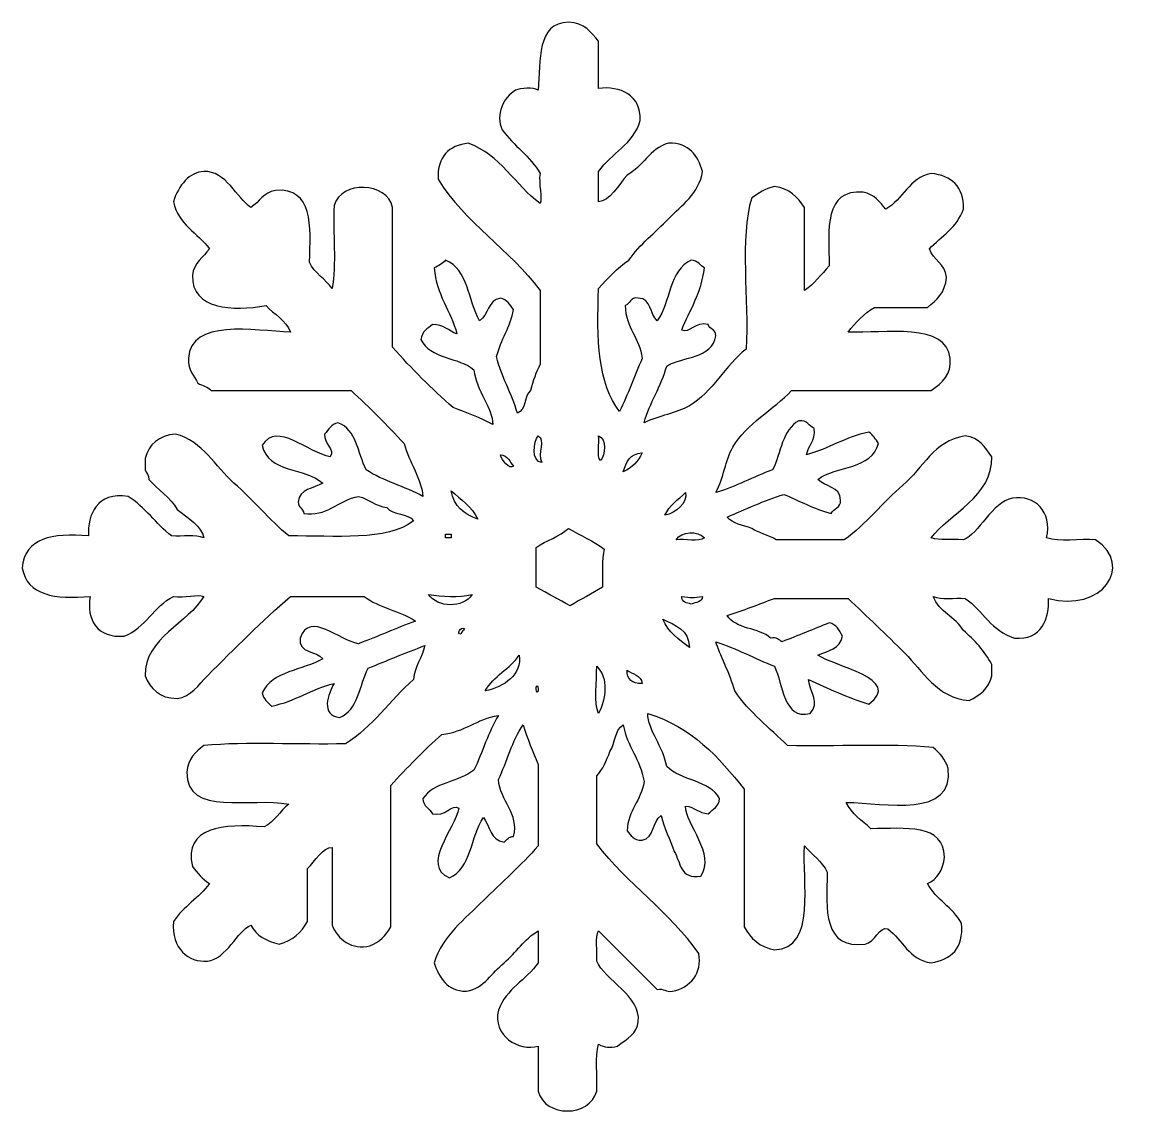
# Model space of a CAD drawing. Header units: centimetres. Extents: x -162 to 48, y -78 to 11.
# Drawn here: x 18.39 to 25.3, y -3.34 to 3.47 of the extents above; entities that cross this region are included whole.
import ezdxf

# ---------------------------------------------------------------- set-up
doc = ezdxf.new("R2010")
doc.units = ezdxf.units.CM
doc.header["$MEASUREMENT"] = 0
doc.layers.add('layer 1', color=7, linetype='Continuous')

msp = doc.modelspace()

# ---------------------------------------------------------------- linework, layer by layer
at = {"layer": 'layer 1', "color": 140}
for points, knots in [([(21.96942, 3.34858), (21.96942, 3.34858), (21.96942, 3.05546), (21.96942, 3.05546), (21.96942, 3.05546), (22.09986, 3.07122), (22.23465, 3.01472), (22.22758, 2.85613), (22.22758, 2.85613), (22.18568, 2.70603), (22.04654, 2.65362), (21.96942, 2.53939), (21.96942, 2.53939), (21.96942, 2.53939), (21.96942, 2.3518), (21.96942, 2.3518), (21.96942, 2.3518), (22.03513, 2.35271), (22.09642, 2.45909), (22.1454, 2.51611), (22.1454, 2.51611), (22.24542, 2.56845), (22.28434, 2.68197), (22.4033, 2.71537), (22.4033, 2.71537), (22.53439, 2.71771), (22.58362, 2.6376), (22.61431, 2.53939), (22.61431, 2.53939), (22.59368, 2.40259), (22.48295, 2.32891), (22.4033, 2.24607), (22.4033, 2.24607), (22.32047, 2.16), (22.22596, 2.08839), (22.15707, 1.98843), (22.15707, 1.98843), (22.08475, 1.93946), (22.02481, 1.8781), (21.96942, 1.81219), (21.96942, 1.81219), (21.95502, 1.50097), (21.9676, 1.21654), (22.0985, 1.05022), (22.0985, 1.05022), (22.15156, 1.15342), (22.19119, 1.26986), (22.23926, 1.37857), (22.23926, 1.37857), (22.22434, 1.5083), (22.13787, 1.56642), (22.13353, 1.70692), (22.13353, 1.70692), (22.16758, 1.71587), (22.16414, 1.76231), (22.21565, 1.75388), (22.21565, 1.75388), (22.29939, 1.75135), (22.28499, 1.65113), (22.33305, 1.61286), (22.33305, 1.61286), (22.41679, 1.72482), (22.40628, 1.93051), (22.54406, 1.98843), (22.54406, 1.98843), (22.5868, 1.98817), (22.59666, 1.95503), (22.62618, 1.94127), (22.62618, 1.94127), (22.60743, 1.78404), (22.53465, 1.6811), (22.48542, 1.55455), (22.48542, 1.55455), (22.53076, 1.52893), (22.56877, 1.6115), (22.64953, 1.58958), (22.64953, 1.58958), (22.65686, 1.55773), (22.6985, 1.56026), (22.69642, 1.51907), (22.69642, 1.51907), (22.67398, 1.37766), (22.49573, 1.39141), (22.39162, 1.33167), (22.39162, 1.33167), (22.35686, 1.2024), (22.28771, 1.10672), (22.25093, 0.97972), (22.25093, 0.97972), (22.34791, 1.02434), (22.44864, 1.03673), (22.53238, 1.08519), (22.53238, 1.08519), (22.67489, 1.16828), (22.75779, 1.33874), (22.88408, 1.43695), (22.88408, 1.43695), (22.90354, 1.7422), (22.84263, 2.12731), (22.9193, 2.37516), (22.9193, 2.37516), (22.96393, 2.40078), (22.99986, 2.43529), (23.06006, 2.4456), (23.06006, 2.4456), (23.15476, 2.43483), (23.20354, 2.37807), (23.24771, 2.31678), (23.24771, 2.31678), (23.24771, 2.31678), (23.24771, 1.80078), (23.24771, 1.80078), (23.24771, 1.80078), (23.30901, 1.8408), (23.3502, 1.90119), (23.40008, 1.95314), (23.40008, 1.95314), (23.39599, 2.17991), (23.36739, 2.43139), (23.61109, 2.41038), (23.61109, 2.41038), (23.68062, 2.39799), (23.71403, 2.34902), (23.75204, 2.30484), (23.75204, 2.30484), (23.85751, 2.36737), (23.89526, 2.49756), (24.03323, 2.52778), (24.03323, 2.52778), (24.15751, 2.51105), (24.23716, 2.44995), (24.23282, 2.30484), (24.23282, 2.30484), (24.1939, 2.19113), (24.09569, 2.13691), (24.02155, 2.05868), (24.02155, 2.05868), (24.04354, 1.98681), (24.12248, 1.97196), (24.12709, 1.8827), (24.12709, 1.8827), (24.12229, 1.78586), (24.06508, 1.74175), (24.00994, 1.69505), (24.00994, 1.69505), (24.00994, 1.69505), (23.68153, 1.69505), (23.68153, 1.69505), (23.68153, 1.69505), (23.614, 1.65704), (23.56367, 1.6019), (23.51723, 1.54261), (23.51723, 1.54261), (23.74309, 1.53256), (24.13026, 1.6056), (24.15063, 1.37857), (24.15063, 1.37857), (24.15958, 1.27673), (24.10211, 1.23009), (24.03323, 1.17905), (24.03323, 1.17905), (24.03323, 1.17905), (23.16553, 1.17905), (23.16553, 1.17905), (23.16553, 1.17905), (23.05662, 1.0619), (22.88635, 0.97446), (22.8019, 0.82735), (22.8019, 0.82735), (22.75545, 0.74633), (22.74631, 0.63833), (22.69642, 0.54564), (22.69642, 0.54564), (22.82434, 0.58203), (22.92644, 0.64423), (23.04812, 0.68659), (23.04812, 0.68659), (23.10125, 0.79005), (23.10858, 0.93898), (23.21243, 0.99165), (23.21243, 0.99165), (23.26438, 0.99665), (23.27444, 0.95961), (23.30603, 0.94449), (23.30603, 0.94449), (23.31887, 0.86186), (23.26899, 0.84103), (23.25932, 0.78039), (23.25932, 0.78039), (23.39846, 0.81723), (23.49965, 0.89208), (23.64631, 0.92114), (23.64631, 0.92114), (23.67167, 0.9033), (23.68912, 0.87788), (23.70514, 0.85089), (23.70514, 0.85089), (23.66622, 0.69003), (23.4449, 0.71221), (23.32983, 0.62802), (23.32983, 0.62802), (23.37102, 0.5795), (23.46871, 0.58702), (23.47059, 0.49894), (23.47059, 0.49894), (23.47351, 0.44886), (23.42752, 0.44795), (23.41176, 0.41682), (23.41176, 0.41682), (23.30194, 0.4438), (23.21677, 0.49576), (23.11863, 0.53422), (23.11863, 0.53422), (22.99299, 0.4955), (22.88155, 0.44263), (22.76693, 0.39321), (22.76693, 0.39321), (22.80034, 0.35273), (22.86533, 0.34333), (22.9193, 0.32296), (22.9193, 0.32296), (22.96373, 0.29325), (23.02665, 0.28177), (23.07173, 0.25271), (23.07173, 0.25271), (23.07173, 0.25271), (23.49387, 0.25271), (23.49387, 0.25271), (23.49387, 0.25271), (23.631, 0.35001), (23.73122, 0.48428), (23.85751, 0.5928), (23.85751, 0.5928), (23.9838, 0.69665), (24.0449, 0.86646), (24.24449, 0.8976), (24.24449, 0.8976), (24.33122, 0.88683), (24.36897, 0.82663), (24.40854, 0.76852), (24.40854, 0.76852), (24.41885, 0.52255), (24.14103, 0.41221), (24.03323, 0.26438), (24.03323, 0.26438), (24.08888, 0.24726), (24.14629, 0.25868), (24.23282, 0.25271), (24.23282, 0.25271), (24.32843, 0.28709), (24.41035, 0.48888), (24.53762, 0.51061), (24.53762, 0.51061), (24.67422, 0.53422), (24.78566, 0.4294), (24.74882, 0.26438), (24.74882, 0.26438), (24.82821, 0.23831), (24.95476, 0.25939), (25.05362, 0.25271), (25.05362, 0.25271), (25.29615, 0.08776), (25.09046, -0.20083), (24.76023, -0.11086), (24.76023, -0.11086), (24.76756, -0.23261), (24.71904, -0.37564), (24.54929, -0.35709), (24.54929, -0.35709), (24.40782, -0.31479), (24.35223, -0.18682), (24.24449, -0.11086), (24.24449, -0.11086), (24.17697, -0.10788), (24.09504, -0.11955), (24.04516, -0.09899), (24.04516, -0.09899), (24.08175, -0.19531), (24.18358, -0.22645), (24.23282, -0.31019), (24.23282, -0.31019), (24.30144, -0.37058), (24.36462, -0.43603), (24.40854, -0.52119), (24.40854, -0.52119), (24.40854, -0.52119), (24.40854, -0.59164), (24.40854, -0.59164), (24.40854, -0.59164), (24.39024, -0.67103), (24.33602, -0.71475), (24.26778, -0.74407), (24.26778, -0.74407), (24.07124, -0.73168), (23.97809, -0.56005), (23.86918, -0.45095), (23.86918, -0.45095), (23.75385, -0.33562), (23.63463, -0.22392), (23.51723, -0.11086), (23.51723, -0.11086), (23.51723, -0.11086), (23.06006, -0.11086), (23.06006, -0.11086), (23.06006, -0.11086), (22.96302, -0.14705), (22.86942, -0.18617), (22.76693, -0.21639), (22.76693, -0.21639), (22.81746, -0.30286), (22.96419, -0.29281), (23.03645, -0.35709), (23.03645, -0.35709), (23.07699, -0.34775), (23.08613, -0.37012), (23.10696, -0.3807), (23.10696, -0.3807), (23.20555, -0.34269), (23.30213, -0.30215), (23.40008, -0.26329), (23.40008, -0.26329), (23.44607, -0.27198), (23.46326, -0.30973), (23.4822, -0.34541), (23.4822, -0.34541), (23.47169, -0.42481), (23.39275, -0.43583), (23.32983, -0.46256), (23.32983, -0.46256), (23.42505, -0.53443), (23.86166, -0.60792), (23.64631, -0.76762), (23.64631, -0.76762), (23.51269, -0.72526), (23.39184, -0.67012), (23.27126, -0.61518), (23.27126, -0.61518), (23.28222, -0.70243), (23.34559, -0.75387), (23.28267, -0.826), (23.28267, -0.826), (23.11403, -0.86738), (23.11539, -0.64334), (23.06006, -0.53281), (23.06006, -0.53281), (22.93694, -0.48435), (22.82706, -0.42189), (22.69642, -0.3807), (22.69642, -0.3807), (22.71725, -0.45367), (22.78639, -0.57977), (22.81383, -0.6855), (22.81383, -0.6855), (22.90308, -0.81912), (23.03054, -0.91454), (23.14198, -1.02526), (23.14198, -1.02526), (23.43945, -1.03304), (23.76715, -1.01041), (24.04516, -1.0372), (24.04516, -1.0372), (24.08681, -1.06969), (24.11995, -1.11062), (24.13896, -1.16621), (24.13896, -1.16621), (24.17535, -1.4786), (23.74678, -1.38085), (23.50581, -1.37748), (23.50581, -1.37748), (23.53714, -1.4511), (23.60603, -1.48794), (23.65818, -1.54152), (23.65818, -1.54152), (23.87262, -1.53808), (24.11197, -1.50993), (24.11541, -1.7175), (24.11541, -1.7175), (24.10717, -1.79897), (24.07078, -1.85294), (24.00994, -1.8818), (24.00994, -1.8818), (24.06229, -1.98176), (24.16756, -2.02892), (24.22088, -2.12803), (24.22088, -2.12803), (24.23671, -2.28844), (24.15524, -2.35155), (24.03323, -2.374), (24.03323, -2.374), (23.89344, -2.35389), (23.85589, -2.23078), (23.76371, -2.16299), (23.76371, -2.16299), (23.71013, -2.14451), (23.68542, -2.24608), (23.62296, -2.25705), (23.62296, -2.25705), (23.36324, -2.28954), (23.37997, -2.0463), (23.3884, -1.81129), (23.3884, -1.81129), (23.35454, -1.74332), (23.2937, -1.70258), (23.24771, -1.64699), (23.24771, -1.64699), (23.22961, -1.86442), (23.32639, -2.28546), (23.06006, -2.29207), (23.06006, -2.29207), (22.966, -2.27677), (22.91314, -2.22001), (22.8724, -2.15112), (22.8724, -2.15112), (22.8724, -2.15112), (22.8724, -1.29529), (22.8724, -1.29529), (22.8724, -1.29529), (22.71588, -1.09622), (22.54678, -0.90928), (22.27422, -0.826), (22.27422, -0.826), (22.27539, -0.92803), (22.37106, -1.0335), (22.39162, -1.15454), (22.39162, -1.15454), (22.47906, -1.24269), (22.65796, -1.2397), (22.71997, -1.35387), (22.71997, -1.35387), (22.71608, -1.40511), (22.67742, -1.42068), (22.64953, -1.44773), (22.64953, -1.44773), (22.58933, -1.44539), (22.56689, -1.40537), (22.50877, -1.40076), (22.50877, -1.40076), (22.50877, -1.51726), (22.6987, -1.69596), (22.60263, -1.83465), (22.60263, -1.83465), (22.47381, -1.858), (22.47789, -1.74838), (22.43852, -1.68228), (22.43852, -1.68228), (22.41154, -1.60742), (22.37696, -1.54035), (22.3564, -1.45934), (22.3564, -1.45934), (22.30101, -1.49417), (22.31794, -1.601), (22.23926, -1.61177), (22.23926, -1.61177), (22.18432, -1.61586), (22.17011, -1.57953), (22.1454, -1.55339), (22.1454, -1.55339), (22.15318, -1.42437), (22.23283, -1.36736), (22.25093, -1.2484), (22.25093, -1.2484), (22.22959, -1.10926), (22.14656, -1.0324), (22.12185, -0.89644), (22.12185, -0.89644), (22.06899, -0.92576), (22.07379, -1.01268), (22.03967, -1.06074), (22.03967, -1.06074), (22.01885, -1.11821), (21.99485, -1.17218), (21.95755, -1.21317), (21.95755, -1.21317), (21.95755, -1.21317), (21.95755, -1.63532), (21.95755, -1.63532), (21.95755, -1.63532), (22.14676, -1.88381), (22.41128, -2.05752), (22.59095, -2.31562), (22.59095, -2.31562), (22.61288, -2.4351), (22.53971, -2.5298), (22.42685, -2.55017), (22.42685, -2.55017), (22.38339, -2.55841), (22.37632, -2.53006), (22.33305, -2.5383), (22.33305, -2.5383), (22.21266, -2.41635), (22.08799, -2.29849), (21.96942, -2.17467), (21.96942, -2.17467), (21.94224, -2.21404), (21.96533, -2.30375), (21.95755, -2.36232), (21.95755, -2.36232), (22.00607, -2.47973), (22.23212, -2.58221), (22.21565, -2.73763), (22.21565, -2.73763), (22.20721, -2.81677), (22.14864, -2.84284), (22.08682, -2.89026), (22.08682, -2.89026), (22.03902, -2.90284), (22.00717, -2.90077), (21.96942, -2.87858), (21.96942, -2.87858), (21.94334, -2.95409), (21.96442, -3.07694), (21.95755, -3.17145), (21.95755, -3.17145), (21.91292, -3.33303), (21.63763, -3.33556), (21.59417, -3.17145), (21.59417, -3.17145), (21.59417, -3.17145), (21.59417, -2.89026), (21.59417, -2.89026), (21.59417, -2.89026), (21.47541, -2.92801), (21.3063, -2.82319), (21.34795, -2.66738), (21.34795, -2.66738), (21.39556, -2.53512), (21.51958, -2.47927), (21.59417, -2.374), (21.59417, -2.374), (21.59417, -2.374), (21.59417, -2.17467), (21.59417, -2.17467), (21.59417, -2.17467), (21.50927, -2.22662), (21.45549, -2.30991), (21.38297, -2.374), (21.38297, -2.374), (21.30559, -2.43374), (21.2644, -2.52915), (21.14862, -2.55017), (21.14862, -2.55017), (21.02667, -2.54699), (20.98114, -2.46734), (20.94909, -2.374), (20.94909, -2.374), (20.99969, -2.2058), (21.142, -2.09916), (21.25415, -1.98708), (21.25415, -1.98708), (21.36741, -1.87376), (21.48935, -1.769), (21.59417, -1.64699), (21.59417, -1.64699), (21.59417, -1.64699), (21.59417, -1.14293), (21.59417, -1.14293), (21.59417, -1.14293), (21.5633, -1.06003), (21.526, -0.98433), (21.50031, -0.89644), (21.50031, -0.89644), (21.43331, -0.99393), (21.4001, -1.12483), (21.34795, -1.23646), (21.34795, -1.23646), (21.35755, -1.36989), (21.47839, -1.44701), (21.44155, -1.58842), (21.44155, -1.58842), (21.41177, -1.58978), (21.40055, -1.61015), (21.38297, -1.62364), (21.38297, -1.62364), (21.29716, -1.61566), (21.29625, -1.52277), (21.25415, -1.47127), (21.25415, -1.47127), (21.17424, -1.58706), (21.18092, -1.78885), (21.04289, -1.84632), (21.04289, -1.84632), (20.86282, -1.7692), (21.07837, -1.54126), (21.10172, -1.41244), (21.10172, -1.41244), (21.05618, -1.38708), (21.01817, -1.46965), (20.93742, -1.44773), (20.93742, -1.44773), (20.9212, -1.41335), (20.88001, -1.40329), (20.87884, -1.35387), (20.87884, -1.35387), (20.94312, -1.2541), (21.10263, -1.2495), (21.19532, -1.17815), (21.19532, -1.17815), (21.24864, -1.06716), (21.28503, -0.93925), (21.34795, -0.83787), (21.34795, -0.83787), (21.2127, -0.85914), (21.13882, -0.94178), (20.99599, -0.95527), (20.99599, -0.95527), (20.88527, -1.05568), (20.78018, -1.16187), (20.67932, -1.27194), (20.67932, -1.27194), (20.67841, -1.56027), (20.68088, -1.90081), (20.67932, -2.15112), (20.67932, -2.15112), (20.65, -2.20399), (20.60836, -2.24427), (20.5505, -2.26872), (20.5505, -2.26872), (20.43971, -2.29668), (20.34799, -2.22708), (20.31595, -2.13971), (20.31595, -2.13971), (20.31595, -2.13971), (20.31595, -1.65867), (20.31595, -1.65867), (20.31595, -1.65867), (20.26146, -1.65134), (20.2084, -1.74656), (20.16332, -1.78775), (20.16332, -1.78775), (20.16332, -1.78775), (20.16332, -2.11635), (20.16332, -2.11635), (20.16332, -2.11635), (20.12485, -2.18317), (20.07335, -2.23694), (19.98753, -2.25705), (19.98753, -2.25705), (19.9084, -2.23856), (19.84314, -2.20606), (19.81156, -2.13971), (19.81156, -2.13971), (19.72626, -2.17603), (19.66191, -2.35), (19.54178, -2.36232), (19.54178, -2.36232), (19.42691, -2.37445), (19.31683, -2.28844), (19.33084, -2.11635), (19.33084, -2.11635), (19.39142, -2.02438), (19.48982, -1.97008), (19.55372, -1.8818), (19.55372, -1.8818), (19.51136, -1.85365), (19.4786, -1.8159), (19.44818, -1.77607), (19.44818, -1.77607), (19.39078, -1.52868), (19.64433, -1.50786), (19.89374, -1.52985), (19.89374, -1.52985), (19.95984, -1.49826), (19.99006, -1.43073), (20.04611, -1.38909), (20.04611, -1.38909), (19.81545, -1.34219), (19.41114, -1.4692), (19.41296, -1.18982), (19.41296, -1.18982), (19.42003, -1.10699), (19.4679, -1.06489), (19.51843, -1.02526), (19.51843, -1.02526), (19.78872, -0.99873), (20.10812, -1.02137), (20.39787, -1.01384), (20.39787, -1.01384), (20.56853, -0.91064), (20.6729, -0.74128), (20.82027, -0.61518), (20.82027, -0.61518), (20.82779, -0.52872), (20.87495, -0.48228), (20.89052, -0.40424), (20.89052, -0.40424), (20.7713, -0.44906), (20.65506, -0.49694), (20.53882, -0.54474), (20.53882, -0.54474), (20.4855, -0.65183), (20.47772, -0.8042), (20.36284, -0.84954), (20.36284, -0.84954), (20.24155, -0.83949), (20.29032, -0.70308), (20.32762, -0.63854), (20.32762, -0.63854), (20.18686, -0.67382), (20.08801, -0.75069), (19.94064, -0.77949), (19.94064, -0.77949), (19.91618, -0.75685), (19.88849, -0.73765), (19.88206, -0.69711), (19.88206, -0.69711), (19.94271, -0.56212), (20.13426, -0.55823), (20.25737, -0.48617), (20.25737, -0.48617), (20.21982, -0.43376), (20.10585, -0.45776), (20.11636, -0.35709), (20.11636, -0.35709), (20.17863, -0.18662), (20.36103, -0.37473), (20.47999, -0.39231), (20.47999, -0.39231), (20.59895, -0.34723), (20.71272, -0.29689), (20.83195, -0.25162), (20.83195, -0.25162), (20.73997, -0.18753), (20.60193, -0.16878), (20.51521, -0.09899), (20.51521, -0.09899), (20.51521, -0.09899), (20.05778, -0.09899), (20.05778, -0.09899), (20.05778, -0.09899), (19.87772, -0.25343), (19.71315, -0.42046), (19.54178, -0.59164), (19.54178, -0.59164), (19.48736, -0.64612), (19.44157, -0.72254), (19.35413, -0.7324), (19.35413, -0.7324), (19.24133, -0.73194), (19.18918, -0.67084), (19.15486, -0.59164), (19.15486, -0.59164), (19.15006, -0.35572), (19.42691, -0.26329), (19.51843, -0.09899), (19.51843, -0.09899), (19.48502, -0.0818), (19.39694, -0.1104), (19.33084, -0.09899), (19.33084, -0.09899), (19.20792, -0.16009), (19.15921, -0.29508), (19.02578, -0.34541), (19.02578, -0.34541), (18.86031, -0.35981), (18.78662, -0.24202), (18.81478, -0.09899), (18.81478, -0.09899), (18.59696, -0.11754), (18.42215, -0.09302), (18.39263, 0.0768), (18.39263, 0.0768), (18.40658, 0.26601), (18.58048, 0.29552), (18.8031, 0.27632), (18.8031, 0.27632), (18.79765, 0.4104), (18.85622, 0.55089), (19.04933, 0.52229), (19.04933, 0.52229), (19.15506, 0.45619), (19.22232, 0.35137), (19.31917, 0.27632), (19.31917, 0.27632), (19.38643, 0.27308), (19.46855, 0.28501), (19.51843, 0.26438), (19.51843, 0.26438), (19.5148, 0.32919), (19.41478, 0.39392), (19.35413, 0.44036), (19.35413, 0.44036), (19.31138, 0.51885), (19.23354, 0.56186), (19.17821, 0.62802), (19.17821, 0.62802), (19.18022, 0.65708), (19.15986, 0.66415), (19.15486, 0.68659), (19.15486, 0.68659), (19.15486, 0.68659), (19.15486, 0.7571), (19.15486, 0.7571), (19.15486, 0.7571), (19.17867, 0.84655), (19.23951, 0.8987), (19.34271, 0.90947), (19.34271, 0.90947), (19.51707, 0.86121), (19.58868, 0.70994), (19.70608, 0.60467), (19.70608, 0.60467), (19.82621, 0.50192), (19.92598, 0.37861), (20.04611, 0.27632), (20.04611, 0.27632), (20.33151, 0.27995), (20.65824, 0.24266), (20.82027, 0.36992), (20.82027, 0.36992), (20.78914, 0.4209), (20.68911, 0.40333), (20.65597, 0.4523), (20.65597, 0.4523), (20.58273, 0.46099), (20.5457, 0.50607), (20.47999, 0.52229), (20.47999, 0.52229), (20.35778, 0.49965), (20.27359, 0.39074), (20.13997, 0.41682), (20.13997, 0.41682), (20.13517, 0.4475), (20.10494, 0.4523), (20.10468, 0.48707), (20.10468, 0.48707), (20.11182, 0.5699), (20.20152, 0.57035), (20.25737, 0.60467), (20.25737, 0.60467), (20.15073, 0.70125), (19.91501, 0.66875), (19.88206, 0.83922), (19.88206, 0.83922), (19.97197, 0.99275), (20.17013, 0.78888), (20.30401, 0.76852), (20.30401, 0.76852), (20.33832, 0.81522), (20.2601, 0.84908), (20.26898, 0.90947), (20.26898, 0.90947), (20.29259, 0.93671), (20.3116, 0.9683), (20.35091, 0.97972), (20.35091, 0.97972), (20.46715, 0.93969), (20.47473, 0.7907), (20.52689, 0.68659), (20.52689, 0.68659), (20.62989, 0.61751), (20.76831, 0.58384), (20.87884, 0.52229), (20.87884, 0.52229), (20.87359, 0.61978), (20.79303, 0.74062), (20.7617, 0.85089), (20.7617, 0.85089), (20.65688, 0.96506), (20.54751, 1.07448), (20.43309, 1.17905), (20.43309, 1.17905), (20.43309, 1.17905), (19.56539, 1.17905), (19.56539, 1.17905), (19.56539, 1.17905), (19.54639, 1.20331), (19.50909, 1.20856), (19.48321, 1.22594), (19.48321, 1.22594), (19.45875, 1.27193), (19.41938, 1.30261), (19.42464, 1.37857), (19.42464, 1.37857), (19.4354, 1.62707), (19.82946, 1.5504), (20.05778, 1.54261), (20.05778, 1.54261), (20.02717, 1.61747), (19.9564, 1.65204), (19.90541, 1.70692), (19.90541, 1.70692), (19.69947, 1.67053), (19.4441, 1.6822), (19.44818, 1.89438), (19.44818, 1.89438), (19.45804, 1.97423), (19.51616, 2.00601), (19.55372, 2.05868), (19.55372, 2.05868), (19.48275, 2.1598), (19.35919, 2.20787), (19.33084, 2.3518), (19.33084, 2.3518), (19.36308, 2.45546), (19.4308, 2.53531), (19.51843, 2.53939), (19.51843, 2.53939), (19.65646, 2.54608), (19.72438, 2.37217), (19.81156, 2.31678), (19.81156, 2.31678), (19.86487, 2.34927), (19.88959, 2.41057), (19.96399, 2.42225), (19.96399, 2.42225), (20.19873, 2.43807), (20.18297, 2.20326), (20.17519, 1.97676), (20.17519, 1.97676), (20.20652, 1.90651), (20.27359, 1.87167), (20.31595, 1.81219), (20.31595, 1.81219), (20.34312, 1.96093), (20.31984, 2.16026), (20.32762, 2.32845), (20.32762, 2.32845), (20.37316, 2.48608), (20.65525, 2.47466), (20.69119, 2.31678), (20.69119, 2.31678), (20.69119, 2.31678), (20.69119, 1.44882), (20.69119, 1.44882), (20.69119, 1.44882), (20.80723, 1.31448), (20.93398, 1.19137), (21.0665, 1.07332), (21.0665, 1.07332), (21.15231, 1.04218), (21.2358, 1.00858), (21.31273, 0.96804), (21.31273, 0.96804), (21.3111, 1.07332), (21.20998, 1.17723), (21.19532, 1.30806), (21.19532, 1.30806), (21.10308, 1.38772), (20.91932, 1.37604), (20.86697, 1.49572), (20.86697, 1.49572), (20.87061, 1.54677), (20.90952, 1.56279), (20.93742, 1.58958), (20.93742, 1.58958), (21.00903, 1.59068), (21.03698, 1.54839), (21.08985, 1.531), (21.08985, 1.531), (21.05255, 1.6774), (20.96122, 1.76964), (20.94909, 1.94127), (20.94909, 1.94127), (20.97562, 1.95405), (21.00079, 1.96806), (21.0196, 1.98843), (21.0196, 1.98843), (21.16029, 1.93368), (21.15893, 1.73695), (21.23054, 1.61286), (21.23054, 1.61286), (21.28503, 1.6486), (21.28321, 1.74032), (21.35962, 1.75388), (21.35962, 1.75388), (21.40263, 1.74584), (21.41794, 1.71035), (21.44155, 1.68337), (21.44155, 1.68337), (21.42118, 1.57102), (21.36235, 1.49688), (21.33601, 1.39025), (21.33601, 1.39025), (21.36669, 1.26071), (21.43007, 1.16348), (21.46509, 1.03855), (21.46509, 1.03855), (21.5214, 1.05639), (21.50466, 1.1472), (21.54728, 1.17905), (21.54728, 1.17905), (21.55895, 1.24151), (21.58315, 1.29185), (21.60585, 1.34335), (21.60585, 1.34335), (21.60585, 1.34335), (21.60585, 1.80078), (21.60585, 1.80078), (21.60585, 1.80078), (21.41794, 2.05453), (21.14129, 2.21954), (20.97264, 2.4925), (20.97264, 2.4925), (20.9681, 2.6339), (21.03945, 2.69935), (21.16029, 2.71537), (21.16029, 2.71537), (21.36008, 2.64149), (21.44933, 2.45702), (21.60585, 2.34013), (21.60585, 2.34013), (21.62297, 2.37327), (21.59463, 2.46136), (21.60585, 2.52778), (21.60585, 2.52778), (21.54339, 2.63345), (21.44246, 2.70052), (21.3713, 2.7973), (21.3713, 2.7973), (21.32713, 2.89388), (21.37882, 2.99981), (21.45342, 3.04352), (21.45342, 3.04352), (21.48637, 3.05591), (21.56304, 3.06642), (21.59417, 3.04352), (21.59417, 3.04352), (21.61039, 3.23047), (21.58367, 3.46093), (21.78183, 3.46593), (21.78183, 3.46593), (21.88224, 3.46456), (21.92142, 3.4021), (21.96942, 3.34858)], [0, 0, 0, 0, 0.0038911, 0.0038911, 0.0038911, 0.0038911, 0.0077821, 0.0077821, 0.0077821, 0.0077821, 0.0116732, 0.0116732, 0.0116732, 0.0116732, 0.0155642, 0.0155642, 0.0155642, 0.0155642, 0.0194553, 0.0194553, 0.0194553, 0.0194553, 0.0233463, 0.0233463, 0.0233463, 0.0233463, 0.0272374, 0.0272374, 0.0272374, 0.0272374, 0.0311284, 0.0311284, 0.0311284, 0.0311284, 0.0350195, 0.0350195, 0.0350195, 0.0350195, 0.0389105, 0.0389105, 0.0389105, 0.0389105, 0.0428016, 0.0428016, 0.0428016, 0.0428016, 0.0466926, 0.0466926, 0.0466926, 0.0466926, 0.0505837, 0.0505837, 0.0505837, 0.0505837, 0.0544747, 0.0544747, 0.0544747, 0.0544747, 0.0583658, 0.0583658, 0.0583658, 0.0583658, 0.0622568, 0.0622568, 0.0622568, 0.0622568, 0.0661479, 0.0661479, 0.0661479, 0.0661479, 0.0700389, 0.0700389, 0.0700389, 0.0700389, 0.07393, 0.07393, 0.07393, 0.07393, 0.077821, 0.077821, 0.077821, 0.077821, 0.0817121, 0.0817121, 0.0817121, 0.0817121, 0.0856031, 0.0856031, 0.0856031, 0.0856031, 0.0894942, 0.0894942, 0.0894942, 0.0894942, 0.0933852, 0.0933852, 0.0933852, 0.0933852, 0.0972763, 0.0972763, 0.0972763, 0.0972763, 0.1011673, 0.1011673, 0.1011673, 0.1011673, 0.1050584, 0.1050584, 0.1050584, 0.1050584, 0.1089494, 0.1089494, 0.1089494, 0.1089494, 0.1128405, 0.1128405, 0.1128405, 0.1128405, 0.1167315, 0.1167315, 0.1167315, 0.1167315, 0.1206226, 0.1206226, 0.1206226, 0.1206226, 0.1245136, 0.1245136, 0.1245136, 0.1245136, 0.1284047, 0.1284047, 0.1284047, 0.1284047, 0.1322957, 0.1322957, 0.1322957, 0.1322957, 0.1361868, 0.1361868, 0.1361868, 0.1361868, 0.1400778, 0.1400778, 0.1400778, 0.1400778, 0.1439689, 0.1439689, 0.1439689, 0.1439689, 0.1478599, 0.1478599, 0.1478599, 0.1478599, 0.151751, 0.151751, 0.151751, 0.151751, 0.155642, 0.155642, 0.155642, 0.155642, 0.1595331, 0.1595331, 0.1595331, 0.1595331, 0.1634241, 0.1634241, 0.1634241, 0.1634241, 0.1673152, 0.1673152, 0.1673152, 0.1673152, 0.1712062, 0.1712062, 0.1712062, 0.1712062, 0.1750973, 0.1750973, 0.1750973, 0.1750973, 0.1789883, 0.1789883, 0.1789883, 0.1789883, 0.1828794, 0.1828794, 0.1828794, 0.1828794, 0.1867704, 0.1867704, 0.1867704, 0.1867704, 0.1906615, 0.1906615, 0.1906615, 0.1906615, 0.1945525, 0.1945525, 0.1945525, 0.1945525, 0.1984436, 0.1984436, 0.1984436, 0.1984436, 0.2023346, 0.2023346, 0.2023346, 0.2023346, 0.2062257, 0.2062257, 0.2062257, 0.2062257, 0.2101167, 0.2101167, 0.2101167, 0.2101167, 0.2140078, 0.2140078, 0.2140078, 0.2140078, 0.2178988, 0.2178988, 0.2178988, 0.2178988, 0.2217899, 0.2217899, 0.2217899, 0.2217899, 0.2256809, 0.2256809, 0.2256809, 0.2256809, 0.229572, 0.229572, 0.229572, 0.229572, 0.233463, 0.233463, 0.233463, 0.233463, 0.2373541, 0.2373541, 0.2373541, 0.2373541, 0.2412451, 0.2412451, 0.2412451, 0.2412451, 0.2451362, 0.2451362, 0.2451362, 0.2451362, 0.2490272, 0.2490272, 0.2490272, 0.2490272, 0.2529183, 0.2529183, 0.2529183, 0.2529183, 0.2568093, 0.2568093, 0.2568093, 0.2568093, 0.2607004, 0.2607004, 0.2607004, 0.2607004, 0.2645914, 0.2645914, 0.2645914, 0.2645914, 0.2684825, 0.2684825, 0.2684825, 0.2684825, 0.2723735, 0.2723735, 0.2723735, 0.2723735, 0.2762646, 0.2762646, 0.2762646, 0.2762646, 0.2801556, 0.2801556, 0.2801556, 0.2801556, 0.2840467, 0.2840467, 0.2840467, 0.2840467, 0.2879377, 0.2879377, 0.2879377, 0.2879377, 0.2918288, 0.2918288, 0.2918288, 0.2918288, 0.2957198, 0.2957198, 0.2957198, 0.2957198, 0.2996109, 0.2996109, 0.2996109, 0.2996109, 0.3035019, 0.3035019, 0.3035019, 0.3035019, 0.307393, 0.307393, 0.307393, 0.307393, 0.311284, 0.311284, 0.311284, 0.311284, 0.3151751, 0.3151751, 0.3151751, 0.3151751, 0.3190661, 0.3190661, 0.3190661, 0.3190661, 0.3229572, 0.3229572, 0.3229572, 0.3229572, 0.3268482, 0.3268482, 0.3268482, 0.3268482, 0.3307393, 0.3307393, 0.3307393, 0.3307393, 0.3346304, 0.3346304, 0.3346304, 0.3346304, 0.3385214, 0.3385214, 0.3385214, 0.3385214, 0.3424125, 0.3424125, 0.3424125, 0.3424125, 0.3463035, 0.3463035, 0.3463035, 0.3463035, 0.3501946, 0.3501946, 0.3501946, 0.3501946, 0.3540856, 0.3540856, 0.3540856, 0.3540856, 0.3579767, 0.3579767, 0.3579767, 0.3579767, 0.3618677, 0.3618677, 0.3618677, 0.3618677, 0.3657588, 0.3657588, 0.3657588, 0.3657588, 0.3696498, 0.3696498, 0.3696498, 0.3696498, 0.3735409, 0.3735409, 0.3735409, 0.3735409, 0.3774319, 0.3774319, 0.3774319, 0.3774319, 0.381323, 0.381323, 0.381323, 0.381323, 0.385214, 0.385214, 0.385214, 0.385214, 0.3891051, 0.3891051, 0.3891051, 0.3891051, 0.3929961, 0.3929961, 0.3929961, 0.3929961, 0.3968872, 0.3968872, 0.3968872, 0.3968872, 0.4007782, 0.4007782, 0.4007782, 0.4007782, 0.4046693, 0.4046693, 0.4046693, 0.4046693, 0.4085603, 0.4085603, 0.4085603, 0.4085603, 0.4124514, 0.4124514, 0.4124514, 0.4124514, 0.4163424, 0.4163424, 0.4163424, 0.4163424, 0.4202335, 0.4202335, 0.4202335, 0.4202335, 0.4241245, 0.4241245, 0.4241245, 0.4241245, 0.4280156, 0.4280156, 0.4280156, 0.4280156, 0.4319066, 0.4319066, 0.4319066, 0.4319066, 0.4357977, 0.4357977, 0.4357977, 0.4357977, 0.4396887, 0.4396887, 0.4396887, 0.4396887, 0.4435798, 0.4435798, 0.4435798, 0.4435798, 0.4474708, 0.4474708, 0.4474708, 0.4474708, 0.4513619, 0.4513619, 0.4513619, 0.4513619, 0.4552529, 0.4552529, 0.4552529, 0.4552529, 0.459144, 0.459144, 0.459144, 0.459144, 0.463035, 0.463035, 0.463035, 0.463035, 0.4669261, 0.4669261, 0.4669261, 0.4669261, 0.4708171, 0.4708171, 0.4708171, 0.4708171, 0.4747082, 0.4747082, 0.4747082, 0.4747082, 0.4785992, 0.4785992, 0.4785992, 0.4785992, 0.4824903, 0.4824903, 0.4824903, 0.4824903, 0.4863813, 0.4863813, 0.4863813, 0.4863813, 0.4902724, 0.4902724, 0.4902724, 0.4902724, 0.4941634, 0.4941634, 0.4941634, 0.4941634, 0.4980545, 0.4980545, 0.4980545, 0.4980545, 0.5019455, 0.5019455, 0.5019455, 0.5019455, 0.5058366, 0.5058366, 0.5058366, 0.5058366, 0.5097276, 0.5097276, 0.5097276, 0.5097276, 0.5136187, 0.5136187, 0.5136187, 0.5136187, 0.5175097, 0.5175097, 0.5175097, 0.5175097, 0.5214008, 0.5214008, 0.5214008, 0.5214008, 0.5252918, 0.5252918, 0.5252918, 0.5252918, 0.5291829, 0.5291829, 0.5291829, 0.5291829, 0.5330739, 0.5330739, 0.5330739, 0.5330739, 0.536965, 0.536965, 0.536965, 0.536965, 0.540856, 0.540856, 0.540856, 0.540856, 0.5447471, 0.5447471, 0.5447471, 0.5447471, 0.5486381, 0.5486381, 0.5486381, 0.5486381, 0.5525292, 0.5525292, 0.5525292, 0.5525292, 0.5564202, 0.5564202, 0.5564202, 0.5564202, 0.5603113, 0.5603113, 0.5603113, 0.5603113, 0.5642023, 0.5642023, 0.5642023, 0.5642023, 0.5680934, 0.5680934, 0.5680934, 0.5680934, 0.5719844, 0.5719844, 0.5719844, 0.5719844, 0.5758755, 0.5758755, 0.5758755, 0.5758755, 0.5797665, 0.5797665, 0.5797665, 0.5797665, 0.5836576, 0.5836576, 0.5836576, 0.5836576, 0.5875486, 0.5875486, 0.5875486, 0.5875486, 0.5914397, 0.5914397, 0.5914397, 0.5914397, 0.5953307, 0.5953307, 0.5953307, 0.5953307, 0.5992218, 0.5992218, 0.5992218, 0.5992218, 0.6031128, 0.6031128, 0.6031128, 0.6031128, 0.6070039, 0.6070039, 0.6070039, 0.6070039, 0.6108949, 0.6108949, 0.6108949, 0.6108949, 0.614786, 0.614786, 0.614786, 0.614786, 0.618677, 0.618677, 0.618677, 0.618677, 0.6225681, 0.6225681, 0.6225681, 0.6225681, 0.6264591, 0.6264591, 0.6264591, 0.6264591, 0.6303502, 0.6303502, 0.6303502, 0.6303502, 0.6342412, 0.6342412, 0.6342412, 0.6342412, 0.6381323, 0.6381323, 0.6381323, 0.6381323, 0.6420233, 0.6420233, 0.6420233, 0.6420233, 0.6459144, 0.6459144, 0.6459144, 0.6459144, 0.6498054, 0.6498054, 0.6498054, 0.6498054, 0.6536965, 0.6536965, 0.6536965, 0.6536965, 0.6575875, 0.6575875, 0.6575875, 0.6575875, 0.6614786, 0.6614786, 0.6614786, 0.6614786, 0.6653696, 0.6653696, 0.6653696, 0.6653696, 0.6692607, 0.6692607, 0.6692607, 0.6692607, 0.6731518, 0.6731518, 0.6731518, 0.6731518, 0.6770428, 0.6770428, 0.6770428, 0.6770428, 0.6809339, 0.6809339, 0.6809339, 0.6809339, 0.6848249, 0.6848249, 0.6848249, 0.6848249, 0.688716, 0.688716, 0.688716, 0.688716, 0.692607, 0.692607, 0.692607, 0.692607, 0.6964981, 0.6964981, 0.6964981, 0.6964981, 0.7003891, 0.7003891, 0.7003891, 0.7003891, 0.7042802, 0.7042802, 0.7042802, 0.7042802, 0.7081712, 0.7081712, 0.7081712, 0.7081712, 0.7120623, 0.7120623, 0.7120623, 0.7120623, 0.7159533, 0.7159533, 0.7159533, 0.7159533, 0.7198444, 0.7198444, 0.7198444, 0.7198444, 0.7237354, 0.7237354, 0.7237354, 0.7237354, 0.7276265, 0.7276265, 0.7276265, 0.7276265, 0.7315175, 0.7315175, 0.7315175, 0.7315175, 0.7354086, 0.7354086, 0.7354086, 0.7354086, 0.7392996, 0.7392996, 0.7392996, 0.7392996, 0.7431907, 0.7431907, 0.7431907, 0.7431907, 0.7470817, 0.7470817, 0.7470817, 0.7470817, 0.7509728, 0.7509728, 0.7509728, 0.7509728, 0.7548638, 0.7548638, 0.7548638, 0.7548638, 0.7587549, 0.7587549, 0.7587549, 0.7587549, 0.7626459, 0.7626459, 0.7626459, 0.7626459, 0.766537, 0.766537, 0.766537, 0.766537, 0.770428, 0.770428, 0.770428, 0.770428, 0.7743191, 0.7743191, 0.7743191, 0.7743191, 0.7782101, 0.7782101, 0.7782101, 0.7782101, 0.7821012, 0.7821012, 0.7821012, 0.7821012, 0.7859922, 0.7859922, 0.7859922, 0.7859922, 0.7898833, 0.7898833, 0.7898833, 0.7898833, 0.7937743, 0.7937743, 0.7937743, 0.7937743, 0.7976654, 0.7976654, 0.7976654, 0.7976654, 0.8015564, 0.8015564, 0.8015564, 0.8015564, 0.8054475, 0.8054475, 0.8054475, 0.8054475, 0.8093385, 0.8093385, 0.8093385, 0.8093385, 0.8132296, 0.8132296, 0.8132296, 0.8132296, 0.8171206, 0.8171206, 0.8171206, 0.8171206, 0.8210117, 0.8210117, 0.8210117, 0.8210117, 0.8249027, 0.8249027, 0.8249027, 0.8249027, 0.8287938, 0.8287938, 0.8287938, 0.8287938, 0.8326848, 0.8326848, 0.8326848, 0.8326848, 0.8365759, 0.8365759, 0.8365759, 0.8365759, 0.8404669, 0.8404669, 0.8404669, 0.8404669, 0.844358, 0.844358, 0.844358, 0.844358, 0.848249, 0.848249, 0.848249, 0.848249, 0.8521401, 0.8521401, 0.8521401, 0.8521401, 0.8560311, 0.8560311, 0.8560311, 0.8560311, 0.8599222, 0.8599222, 0.8599222, 0.8599222, 0.8638132, 0.8638132, 0.8638132, 0.8638132, 0.8677043, 0.8677043, 0.8677043, 0.8677043, 0.8715953, 0.8715953, 0.8715953, 0.8715953, 0.8754864, 0.8754864, 0.8754864, 0.8754864, 0.8793774, 0.8793774, 0.8793774, 0.8793774, 0.8832685, 0.8832685, 0.8832685, 0.8832685, 0.8871595, 0.8871595, 0.8871595, 0.8871595, 0.8910506, 0.8910506, 0.8910506, 0.8910506, 0.8949416, 0.8949416, 0.8949416, 0.8949416, 0.8988327, 0.8988327, 0.8988327, 0.8988327, 0.9027237, 0.9027237, 0.9027237, 0.9027237, 0.9066148, 0.9066148, 0.9066148, 0.9066148, 0.9105058, 0.9105058, 0.9105058, 0.9105058, 0.9143969, 0.9143969, 0.9143969, 0.9143969, 0.9182879, 0.9182879, 0.9182879, 0.9182879, 0.922179, 0.922179, 0.922179, 0.922179, 0.92607, 0.92607, 0.92607, 0.92607, 0.9299611, 0.9299611, 0.9299611, 0.9299611, 0.9338521, 0.9338521, 0.9338521, 0.9338521, 0.9377432, 0.9377432, 0.9377432, 0.9377432, 0.9416342, 0.9416342, 0.9416342, 0.9416342, 0.9455253, 0.9455253, 0.9455253, 0.9455253, 0.9494163, 0.9494163, 0.9494163, 0.9494163, 0.9533074, 0.9533074, 0.9533074, 0.9533074, 0.9571984, 0.9571984, 0.9571984, 0.9571984, 0.9610895, 0.9610895, 0.9610895, 0.9610895, 0.9649805, 0.9649805, 0.9649805, 0.9649805, 0.9688716, 0.9688716, 0.9688716, 0.9688716, 0.9727626, 0.9727626, 0.9727626, 0.9727626, 0.9766537, 0.9766537, 0.9766537, 0.9766537, 0.9805447, 0.9805447, 0.9805447, 0.9805447, 0.9844358, 0.9844358, 0.9844358, 0.9844358, 0.9883268, 0.9883268, 0.9883268, 0.9883268, 0.9922179, 0.9922179, 0.9922179, 0.9922179, 1, 1, 1, 1]), ([(21.61753, 0.73349), (21.58594, 0.78862), (21.64243, 0.87515), (21.59417, 0.8976), (21.59417, 0.8976), (21.56421, 0.86465), (21.54929, 0.7353), (21.61753, 0.73349)], [0, 0, 0, 0, 0.3333333, 0.3333333, 0.3333333, 0.3333333, 1, 1, 1, 1]), ([(21.9809, 0.74516), (22.01132, 0.77675), (22.0191, 0.88177), (21.96942, 0.8976), (21.96942, 0.8976), (21.97675, 0.85044), (21.95437, 0.77312), (21.9809, 0.74516)], [0, 0, 0, 0, 0.3333333, 0.3333333, 0.3333333, 0.3333333, 1, 1, 1, 1]), ([(21.44155, 0.70994), (21.41703, 0.73628), (21.40697, 0.77675), (21.35962, 0.78039), (21.35962, 0.78039), (21.36851, 0.74588), (21.4143, 0.6873), (21.44155, 0.70994)], [0, 0, 0, 0, 0.3333333, 0.3333333, 0.3333333, 0.3333333, 1, 1, 1, 1]), ([(22.12185, 0.67492), (22.17562, 0.69943), (22.21454, 0.73855), (22.23926, 0.79206), (22.23926, 0.79206), (22.1644, 0.78862), (22.13943, 0.7353), (22.12185, 0.67492)], [0, 0, 0, 0, 0.3333333, 0.3333333, 0.3333333, 0.3333333, 1, 1, 1, 1]), ([(21.21887, 0.38179), (21.1841, 0.46054), (21.11158, 0.50127), (21.05482, 0.55751), (21.05482, 0.55751), (21.06922, 0.45891), (21.13584, 0.41176), (21.21887, 0.38179)], [0, 0, 0, 0, 0.3333333, 0.3333333, 0.3333333, 0.3333333, 1, 1, 1, 1]), ([(22.37995, 0.40514), (22.44909, 0.41792), (22.52479, 0.48661), (22.50877, 0.54564), (22.50877, 0.54564), (22.46213, 0.50237), (22.4081, 0.46689), (22.37995, 0.40514)], [0, 0, 0, 0, 0.3333333, 0.3333333, 0.3333333, 0.3333333, 1, 1, 1, 1]), ([(21.0196, 0.26438), (21.0196, 0.26438), (21.05482, 0.26438), (21.05482, 0.26438), (21.05482, 0.26438), (21.05482, 0.26438), (21.05482, 0.288), (21.05482, 0.288), (21.05482, 0.288), (21.05482, 0.288), (21.0196, 0.288), (21.0196, 0.288), (21.0196, 0.288), (21.0196, 0.288), (21.0196, 0.26438), (21.0196, 0.26438)], [0, 0, 0, 0, 0.2, 0.2, 0.2, 0.2, 0.4, 0.4, 0.4, 0.4, 0.6, 0.6, 0.6, 0.6, 1, 1, 1, 1]), ([(21.78183, 0.32296), (21.72643, 0.27288), (21.6447, 0.24882), (21.5825, 0.20581), (21.5825, 0.20581), (21.5825, 0.20581), (21.5825, -0.04061), (21.5825, -0.04061), (21.5825, -0.04061), (21.65249, -0.07998), (21.72183, -0.11981), (21.79344, -0.15776), (21.79344, -0.15776), (21.85552, -0.1141), (21.93056, -0.08362), (21.99277, -0.04061), (21.99277, -0.04061), (21.99413, 0.04015), (21.98635, 0.12985), (22.00445, 0.19394), (22.00445, 0.19394), (21.93809, 0.24493), (21.85662, 0.28086), (21.78183, 0.32296)], [0, 0, 0, 0, 0.1428571, 0.1428571, 0.1428571, 0.1428571, 0.2857143, 0.2857143, 0.2857143, 0.2857143, 0.4285714, 0.4285714, 0.4285714, 0.4285714, 0.5714286, 0.5714286, 0.5714286, 0.5714286, 0.7142857, 0.7142857, 0.7142857, 0.7142857, 1, 1, 1, 1]), ([(22.4502, 0.25271), (22.50514, 0.2603), (22.5905, 0.2374), (22.62618, 0.26438), (22.62618, 0.26438), (22.58499, 0.31063), (22.48107, 0.30648), (22.4502, 0.25271)], [0, 0, 0, 0, 0.3333333, 0.3333333, 0.3333333, 0.3333333, 1, 1, 1, 1]), ([(21.18364, -0.08731), (21.10081, -0.10606), (20.99826, -0.09964), (20.91407, -0.08731), (20.91407, -0.08731), (20.96738, -0.16898), (21.13123, -0.17378), (21.18364, -0.08731)], [0, 0, 0, 0, 0.3333333, 0.3333333, 0.3333333, 0.3333333, 1, 1, 1, 1]), ([(22.54406, -0.14615), (22.57266, -0.13557), (22.61152, -0.13557), (22.61431, -0.09899), (22.61431, -0.09899), (22.55638, -0.10788), (22.54334, -0.10788), (22.48542, -0.09899), (22.48542, -0.09899), (22.4836, -0.13603), (22.51545, -0.13946), (22.54406, -0.14615)], [0, 0, 0, 0, 0.25, 0.25, 0.25, 0.25, 0.5, 0.5, 0.5, 0.5, 1, 1, 1, 1]), ([(22.53238, -0.41566), (22.5305, -0.30422), (22.44378, -0.27743), (22.36808, -0.23994), (22.36808, -0.23994), (22.39967, -0.32161), (22.46784, -0.36669), (22.53238, -0.41566)], [0, 0, 0, 0, 0.3333333, 0.3333333, 0.3333333, 0.3333333, 1, 1, 1, 1]), ([(21.1134, -0.33354), (21.11612, -0.31681), (21.1326, -0.31408), (21.13675, -0.29851), (21.13675, -0.29851), (21.11268, -0.2882), (21.08408, -0.32893), (21.1134, -0.33354)], [0, 0, 0, 0, 0.3333333, 0.3333333, 0.3333333, 0.3333333, 1, 1, 1, 1]), ([(21.26576, -0.6855), (21.37999, -0.66279), (21.4983, -0.58178), (21.47677, -0.46256), (21.47677, -0.46256), (21.42047, -0.55071), (21.31707, -0.59209), (21.26576, -0.6855)], [0, 0, 0, 0, 0.3333333, 0.3333333, 0.3333333, 0.3333333, 1, 1, 1, 1]), ([(21.96942, -0.826), (22.01314, -0.73376), (22.03441, -0.60766), (21.95755, -0.53281), (21.95755, -0.53281), (21.95872, -0.61726), (21.93647, -0.76625), (21.96942, -0.826)], [0, 0, 0, 0, 0.3333333, 0.3333333, 0.3333333, 0.3333333, 1, 1, 1, 1]), ([(22.23926, -0.63854), (22.23167, -0.58729), (22.17906, -0.58132), (22.1454, -0.55661), (22.1454, -0.55661), (22.1454, -0.61518), (22.17679, -0.64223), (22.23926, -0.63854)], [0, 0, 0, 0, 0.3333333, 0.3333333, 0.3333333, 0.3333333, 1, 1, 1, 1]), ([(21.59417, -0.6855), (21.59508, -0.66922), (21.59139, -0.64061), (21.5825, -0.66189), (21.5825, -0.66189), (21.58159, -0.67836), (21.58503, -0.70697), (21.59417, -0.6855)], [0, 0, 0, 0, 0.3333333, 0.3333333, 0.3333333, 0.3333333, 1, 1, 1, 1])]:
    msp.add_open_spline(points, degree=3, knots=knots, dxfattribs=at)

doc.saveas('drawing.dxf')
